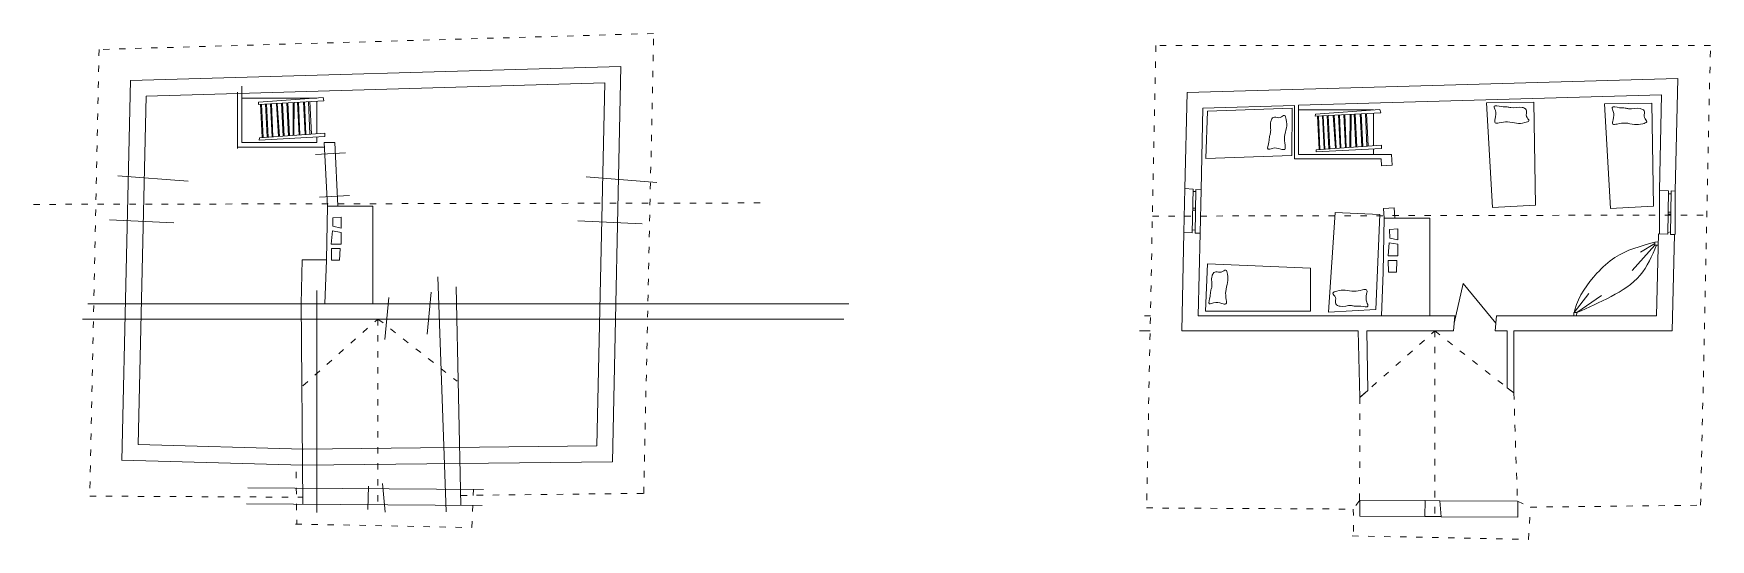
# Model space of a CAD drawing. Header units: centimetres. Extents: x 2280 to 32242, y -4577 to 2534.
# Drawn here: x 9746 to 12888, y 531 to 1479 of the extents above; entities that cross this region are included whole.
import ezdxf

# ---------------------------------------------------------------- set-up
doc = ezdxf.new("R2010")
doc.units = ezdxf.units.CM
doc.linetypes.add('ACAD_ISO03W100', pattern=[30, 12, -18])
doc.layers.get('0').update_dxf_attribs({"lineweight": 15})
for name, color, linetype, lineweight in [('dim', 40, 'Continuous', 0), ('obiekty', 22, 'Continuous', 5), ('przerywana', 7, 'ACAD_ISO03W100', 0)]:
    doc.layers.add(name, color=color, linetype=linetype, lineweight=lineweight)

msp = doc.modelspace()

# ---------------------------------------------------------------- linework, layer by layer
for p, q in [((10128.172, 1369.008), (10128.186, 1263.246)), ((10136.088, 1380.175), (10136.103, 1274.413)), ((10167.206, 1345.919), (10290.082, 1352.534)), ((10288.531, 1358.745), (10167.482, 1349.948)), ((10290.082, 1352.534), (10288.531, 1358.745)), ((10167.482, 1349.948), (10167.206, 1345.919)), ((10171.384, 1346.144), (10174.5, 1283.568)), ((10176.045, 1283.679), (10173.171, 1346.24)), ((10180.635, 1346.642), (10183.742, 1284.231)), ((10185.292, 1284.343), (10182.425, 1346.738)), ((10189.754, 1347.133), (10192.853, 1284.885)), ((10194.401, 1284.996), (10191.542, 1347.229)), ((10200.843, 1347.73), (10205, 1285.757)), ((10206.551, 1285.868), (10202.634, 1347.826)), ((10210.703, 1348.26), (10213.784, 1286.387)), ((10215.339, 1286.498), (10212.497, 1348.357)), ((10220.649, 1348.796), (10223.72, 1287.1)), ((10225.273, 1287.211), (10222.439, 1348.892)), ((10232.57, 1349.438), (10232.12, 1287.703)), ((10233.679, 1287.814), (10234.365, 1349.534)), ((10240.399, 1349.859), (10243.453, 1288.516)), ((10245.011, 1288.627), (10242.193, 1349.956)), ((10251.755, 1350.471), (10254.799, 1289.33)), ((10256.354, 1289.441), (10253.546, 1350.567)), ((10261.338, 1350.987), (10263.847, 1289.979)), ((10266.549, 1290.173), (10263.369, 1351.096)), ((12108.598, 1343.971), (12108.612, 1243.765)), ((12116.516, 1344.199), (12116.529, 1252.163)), ((12147.632, 1323.668), (12270.508, 1330.284)), ((12147.908, 1327.698), (12147.632, 1323.668)), ((12268.957, 1336.494), (12147.908, 1327.698)), ((12151.81, 1323.893), (12154.926, 1261.318)), ((12156.471, 1261.429), (12153.597, 1323.99)), ((12161.061, 1324.391), (12164.168, 1261.981)), ((12165.718, 1262.092), (12162.851, 1324.488)), ((12170.18, 1324.882), (12173.279, 1262.635)), ((12174.827, 1262.746), (12171.968, 1324.979)), ((12181.269, 1325.479), (12185.426, 1263.506)), ((12186.977, 1263.618), (12183.06, 1325.576)), ((12191.129, 1326.01), (12194.21, 1264.137)), ((12195.765, 1264.248), (12192.923, 1326.107)), ((12201.074, 1326.546), (12204.146, 1264.85)), ((12205.699, 1264.961), (12202.865, 1326.642)), ((12212.996, 1327.187), (12212.546, 1265.452)), ((12214.105, 1265.564), (12214.791, 1327.284)), ((12220.825, 1327.609), (12223.879, 1266.265)), ((12225.437, 1266.377), (12222.619, 1327.706)), ((12232.181, 1328.22), (12235.225, 1267.08)), ((12236.78, 1267.191), (12233.972, 1328.317)), ((12241.764, 1328.736), (12244.273, 1267.729)), ((12246.974, 1267.923), (12243.795, 1328.846)), ((12270.508, 1330.284), (12268.957, 1336.494)), ((10291.658, 1291.974), (10169.058, 1283.178)), ((10291.658, 1285.764), (10291.658, 1291.974)), ((10127.118, 1266.016), (10291.287, 1266.016)), ((10168.782, 1279.148), (10291.658, 1285.764)), ((10169.058, 1283.178), (10168.782, 1279.148)), ((10290.278, 1274.413), (10296.371, 1154.88)), ((10290.278, 1274.413), (10310.304, 1274.413)), ((10310.304, 1274.413), (10316.345, 1155.898)), ((12149.208, 1256.898), (12272.084, 1263.514)), ((12149.484, 1260.928), (12149.208, 1256.898)), ((12272.084, 1269.724), (12149.484, 1260.928)), ((12272.084, 1263.514), (12272.084, 1269.724)), ((10274.089, 1251.994), (10330.227, 1254.985)), ((12108.612, 1243.765), (12271.132, 1243.765)), ((12116.529, 1252.163), (12290.73, 1252.163)), ((12270.704, 1252.163), (12257.086, 1252.163)), ((12271.132, 1243.765), (12271.8, 1230.665)), ((12271.8, 1230.665), (12291.772, 1231.729)), ((12290.73, 1252.163), (12291.772, 1231.729)), ((9903.574, 1212.001), (10035.705, 1201.729)), ((10781.442, 1210.052), (10913.573, 1199.78)), ((10281.471, 1172.335), (10337.608, 1175.327)), ((11903.603, 1188.227), (11918.803, 1187.045)), ((11923.849, 1186.653), (11933.658, 1185.891)), ((12792.589, 1185.413), (12809.95, 1184.064)), ((12814.968, 1183.674), (12822.45, 1183.092)), ((10294.764, 1054.383), (10296.371, 1154.88)), ((10296.371, 1154.88), (10381.728, 1154.88)), ((10321.988, 1134.822), (10306.466, 1133.606)), ((10306.466, 1133.606), (10306.77, 1117.488)), ((10321.988, 1114.143), (10321.988, 1134.822)), ((10381.728, 1154.88), (10381.728, 972.113)), ((12275.19, 1032.132), (12276.797, 1132.629)), ((12275.869, 1150.829), (12295.841, 1151.894)), ((12275.869, 1150.829), (12276.797, 1132.629)), ((12276.797, 1132.629), (12362.154, 1132.629)), ((12295.841, 1151.894), (12296.771, 1133.647)), ((12362.154, 1132.629), (12362.154, 949.863)), ((9888.061, 1129.463), (10008.702, 1124.222)), ((10305.857, 1108.973), (10303.727, 1084.035)), ((10321.988, 1105.931), (10305.857, 1108.973)), ((10306.77, 1117.488), (10321.988, 1114.143)), ((10321.988, 1084.035), (10321.988, 1105.931)), ((10765.928, 1127.514), (10886.57, 1122.273)), ((11901.735, 1105.768), (11917.01, 1105.105)), ((11922.553, 1104.864), (11931.763, 1104.464)), ((12302.414, 1112.572), (12286.892, 1111.356)), ((12286.892, 1111.356), (12287.196, 1095.238)), ((12302.414, 1091.892), (12302.414, 1112.572)), ((12790.784, 1103.333), (12808.167, 1102.578)), ((12813.68, 1102.339), (12820.712, 1102.033)), ((10303.727, 1084.035), (10321.988, 1084.035)), ((10304.031, 1075.824), (10320.162, 1075.824)), ((10304.336, 1053.928), (10304.031, 1075.824)), ((10320.162, 1075.824), (10319.249, 1053.928)), ((12286.283, 1086.722), (12284.153, 1061.785)), ((12302.414, 1083.681), (12286.283, 1086.722)), ((12287.196, 1095.238), (12302.414, 1091.892)), ((12302.414, 1061.785), (12302.414, 1083.681)), ((10247.286, 972.113), (10249.392, 1054.383)), ((10249.392, 1054.383), (10294.764, 1054.383)), ((10291.715, 972.113), (10294.747, 1053.928)), ((10319.249, 1053.928), (10304.336, 1053.928)), ((12284.153, 1061.785), (12302.414, 1061.785)), ((12284.457, 1053.574), (12300.588, 1053.574)), ((12284.761, 1031.677), (12284.457, 1053.574)), ((12300.588, 1053.574), (12299.675, 1031.677)), ((10503.641, 1022.527), (10519.275, 582.431)), ((12272.141, 949.863), (12275.173, 1031.677)), ((12299.675, 1031.677), (12284.761, 1031.677)), ((10250.714, 596.541), (10247.394, 976.334)), ((10276.444, 581.114), (10276.444, 997.116)), ((10411.445, 983.781), (10404.284, 905.077)), ((10490.822, 993.745), (10483.661, 915.041)), ((10537.59, 1003.681), (10546.811, 594.338)), ((9837.792, 943.655), (11264.116, 943.655)), ((9847.285, 972.113), (11273.61, 972.113)), ((11827.711, 949.863), (11838.83, 949.863)), ((11928.166, 949.863), (12409.149, 949.863)), ((12409.149, 949.863), (12406.56, 921.404)), ((12487.619, 949.863), (12485.03, 921.404)), ((12487.619, 949.863), (12787.408, 949.863)), ((11818.217, 921.404), (11838.259, 921.404)), ((11897.557, 921.404), (12228.348, 921.404)), ((12231.14, 796.502), (12228.348, 921.404)), ((12244.067, 921.404), (12245.947, 809.661)), ((12244.067, 921.404), (12406.56, 921.404)), ((12485.03, 921.404), (12507.587, 921.404)), ((12507.587, 921.404), (12507.587, 814.632)), ((12519.806, 805.031), (12519.806, 921.404)), ((12519.806, 921.404), (12816.838, 921.404)), ((12245.947, 809.661), (12231.14, 796.502)), ((12507.587, 814.632), (12519.806, 805.031)), ((10373.44, 630.52), (10372.523, 586.571)), ((10399.555, 635.556), (10404.595, 581.535)), ((10586.335, 594.044), (10144.891, 597.328)), ((10588.751, 623.947), (10147.307, 627.23)), ((12353.762, 603.299), (12230.88, 604.019)), ((12231.14, 574.29), (12231.14, 604.018)), ((12353.762, 603.299), (12353.138, 573.383)), ((12380.933, 603.097), (12383.727, 573.155)), ((12526.553, 602.447), (12380.933, 603.097)), ((12527.237, 572.088), (12527.237, 602.447)), ((12353.138, 573.383), (12231.14, 574.29)), ((12527.237, 572.088), (12383.727, 573.155))]:
    msp.add_line(p, q)
for points in [[(9911.127, 679.167), (10250.714, 669.74), (10830.679, 676.295), (10846.56, 1416.883), (9927.256, 1390.459), (9911.127, 678.72)], [(12822.45, 1183.092), (12826.986, 1394.633), (11907.682, 1368.209), (11903.603, 1188.227)], [(10276.66, 1284.956), (10276.66, 1274.413), (10136.103, 1274.413), (10136.103, 1357.741), (10276.66, 1357.741)], [(10276.66, 1351.811), (10276.66, 1290.898)], [(12792.589, 1185.413), (12796.511, 1363.744), (12116.516, 1344.199)], [(12108.598, 1343.971), (11937.221, 1339.045), (11933.658, 1185.891)], [(11901.735, 1105.768), (11897.557, 921.404)], [(11931.763, 1104.464), (11928.166, 949.863)], [(12787.408, 949.863), (12790.784, 1103.333)], [(12816.838, 921.404), (12820.712, 1102.033)]]:
    msp.add_lwpolyline(points)
msp.add_lwpolyline([(9941.603, 708.333), (10250.961, 699.745), (10801.129, 705.963), (10816.085, 1385.994), (9956.795, 1361.296)], close=True)
at = {"layer": 'dim'}
for p, q in [((11946.024, 1333.385), (11942.429, 1244.758)), ((12104.717, 1338.526), (11946.024, 1333.385)), ((12103.922, 1249.842), (12104.717, 1338.526)), ((12557.567, 1350.281), (12468.879, 1348.84)), ((12468.879, 1348.84), (12480.038, 1152.587)), ((12560.551, 1157.165), (12557.567, 1350.281)), ((12778.489, 1348.169), (12689.801, 1346.727)), ((12689.801, 1346.727), (12700.96, 1150.475)), ((12781.473, 1155.053), (12778.489, 1348.169)), ((11942.429, 1244.758), (12103.922, 1249.842)), ((11918.803, 1187.045), (11917.01, 1105.105)), ((11918.712, 1182.873), (11923.788, 1182.803)), ((11923.849, 1186.653), (11922.553, 1104.864)), ((12809.95, 1184.064), (12808.167, 1102.578)), ((12809.825, 1178.354), (12814.883, 1178.284)), ((12814.968, 1183.674), (12813.68, 1102.339)), ((11917.937, 1147.477), (11923.228, 1147.477)), ((11918.027, 1151.585), (11923.291, 1151.423)), ((12184.937, 1143.194), (12172.514, 956.8)), ((12268.7, 1139.475), (12184.937, 1143.194)), ((12261.092, 961.442), (12268.7, 1139.475)), ((12480.038, 1152.587), (12560.551, 1157.165)), ((12700.96, 1150.475), (12781.473, 1155.053)), ((12808.985, 1139.966), (12814.276, 1139.966)), ((12809.075, 1144.073), (12814.338, 1143.912)), ((11917.129, 1110.524), (11922.636, 1110.084)), ((12808.243, 1106.046), (12813.756, 1107.132)), ((12783.807, 1082.321), (12741.69, 1034.854)), ((12783.807, 1085.012), (12757.057, 1068.884)), ((12790.784, 1088.117), (12783.807, 1087.703)), ((12783.807, 1087.703), (12783.807, 1082.321)), ((12783.807, 1082.321), (12790.321, 1082.321)), ((11945.569, 1047.05), (11941.974, 958.424)), ((12138.543, 1039.066), (11945.569, 1047.05)), ((12138.543, 958.424), (12138.543, 1039.066)), ((12407.854, 935.634), (12424.886, 1009.958)), ((12424.886, 1009.958), (12486.325, 935.634)), ((12632.875, 956.003), (12660.286, 991.694)), ((12637.859, 955.588), (12683.96, 987.959)), ((11941.974, 958.424), (12138.543, 958.424)), ((12172.514, 956.8), (12261.092, 961.442)), ((12637.859, 955.588), (12632.459, 955.588)), ((12632.459, 955.588), (12632.459, 949.863)), ((12637.514, 949.863), (12637.859, 955.588))]:
    msp.add_line(p, q, dxfattribs=at)
for points in [[(12067.551, 1320.388), (12064.415, 1313.964), (12063.788, 1292.502), (12062.063, 1286.235), (12060.809, 1275.426), (12059.555, 1261.953), (12067.237, 1263.519), (12082.915, 1262.266), (12090.598, 1261.639), (12091.225, 1269.316), (12090.128, 1285.139), (12093.734, 1301.901), (12093.263, 1317.411), (12090.128, 1325.087), (12081.818, 1321.171), (12071.313, 1321.798), (12067.551, 1320.388)], [(12542.008, 1337.59), (12535.417, 1340.356), (12513.954, 1339.764), (12507.599, 1341.13), (12496.736, 1341.769), (12483.213, 1342.256), (12485.214, 1334.675), (12484.852, 1318.951), (12484.663, 1311.245), (12492.363, 1311.055), (12508.098, 1313.049), (12525.038, 1310.4), (12540.496, 1311.75), (12547.982, 1315.317), (12543.6, 1323.391), (12543.629, 1333.914), (12542.008, 1337.59)], [(12762.93, 1335.478), (12756.339, 1338.244), (12734.875, 1337.652), (12728.521, 1339.018), (12717.658, 1339.656), (12704.135, 1340.144), (12706.135, 1332.563), (12705.774, 1316.838), (12705.585, 1309.133), (12713.284, 1308.942), (12729.019, 1310.936), (12745.96, 1308.288), (12761.418, 1309.638), (12768.904, 1313.204), (12764.522, 1321.278), (12764.551, 1331.801), (12762.93, 1335.478)], [(12783.807, 1087.703), (12709.294, 1058.924), (12675.653, 1029.459), (12634.227, 961.162), (12632.875, 956.003)], [(12637.859, 955.588), (12702.234, 985.884), (12756.641, 1025.724), (12787.064, 1082.321)], [(11957.356, 1030.796), (11954.221, 1024.373), (11953.593, 1002.91), (11951.869, 996.644), (11950.615, 985.834), (11949.36, 972.361), (11957.043, 973.928), (11972.721, 972.674), (11980.404, 972.048), (11981.031, 979.724), (11979.933, 995.547), (11983.539, 1012.31), (11983.069, 1027.819), (11979.933, 1035.496), (11971.624, 1031.579), (11961.119, 1032.206), (11957.356, 1030.796)], [(12187.605, 970.044), (12194.291, 967.518), (12215.719, 968.885), (12222.119, 967.749), (12232.998, 967.503), (12246.53, 967.504), (12244.257, 975.008), (12244.05, 990.735), (12243.962, 998.442), (12236.26, 998.355), (12220.607, 995.794), (12203.582, 997.829), (12188.183, 995.922), (12180.831, 992.088), (12185.501, 984.178), (12185.852, 973.66), (12187.605, 970.044)]]:
    msp.add_spline(points, degree=3, dxfattribs=at)
at = {"layer": 'obiekty'}
for p, q in [((11903.603, 1188.227), (11901.735, 1105.768)), ((11933.658, 1185.891), (11931.763, 1104.464)), ((12792.589, 1185.413), (12792.589, 1103.255)), ((12822.45, 1183.092), (12822.45, 1102.033)), ((12353.762, 603.299), (12380.933, 603.097)), ((12353.138, 573.383), (12383.706, 573.383))]:
    msp.add_line(p, q, dxfattribs=at)
for points in [[(12257.086, 1262.706), (12257.086, 1252.163), (12116.529, 1252.163), (12116.529, 1335.491), (12257.086, 1335.491)], [(12257.086, 1329.561), (12257.086, 1268.648)]]:
    msp.add_lwpolyline(points, dxfattribs=at)
at = {"layer": 'przerywana'}
for p, q in [((9745.797, 1158.487), (11125.491, 1161.228)), ((11842.573, 1136.468), (12881.508, 1138.532)), ((10250.714, 818.752), (10391.269, 943.655)), ((10391.269, 943.655), (10539.38, 827.281)), ((10391.269, 943.655), (10391.269, 595.495)), ((12231.14, 796.502), (12371.695, 921.404)), ((12371.695, 921.404), (12519.806, 805.031)), ((12371.695, 921.404), (12371.695, 573.245)), ((12231.14, 796.502), (12230.88, 604.019)), ((12519.806, 805.031), (12526.553, 602.447)), ((10237.646, 657.547), (10239.355, 558.516)), ((10566.954, 552.8), (10570.606, 631.958)), ((12231.14, 604.018), (12218.897, 587.481)), ((12526.553, 602.447), (12551.032, 591.102)), ((12218.896, 587.543), (12219.781, 536.266)), ((12547.38, 530.55), (12551.032, 591.102)), ((10236.508, 559.484), (10566.954, 552.8)), ((12216.934, 537.234), (12547.38, 530.55))]:
    msp.add_line(p, q, dxfattribs=at)
for points in [[(10546.213, 613.076), (10889.421, 616.955), (10907.899, 1478.671), (9868.563, 1448.797), (9851.177, 611.842)], [(12551.032, 591.102), (12869.847, 594.705), (12888.325, 1456.42), (11848.989, 1456.324), (11831.603, 589.592)], [(9851.177, 611.842), (10250.22, 609.731), (10250.714, 609.736)], [(11831.603, 589.592), (12218.897, 587.481), (12218.897, 587.481)]]:
    msp.add_lwpolyline(points, dxfattribs=at)

doc.saveas('drawing.dxf')
